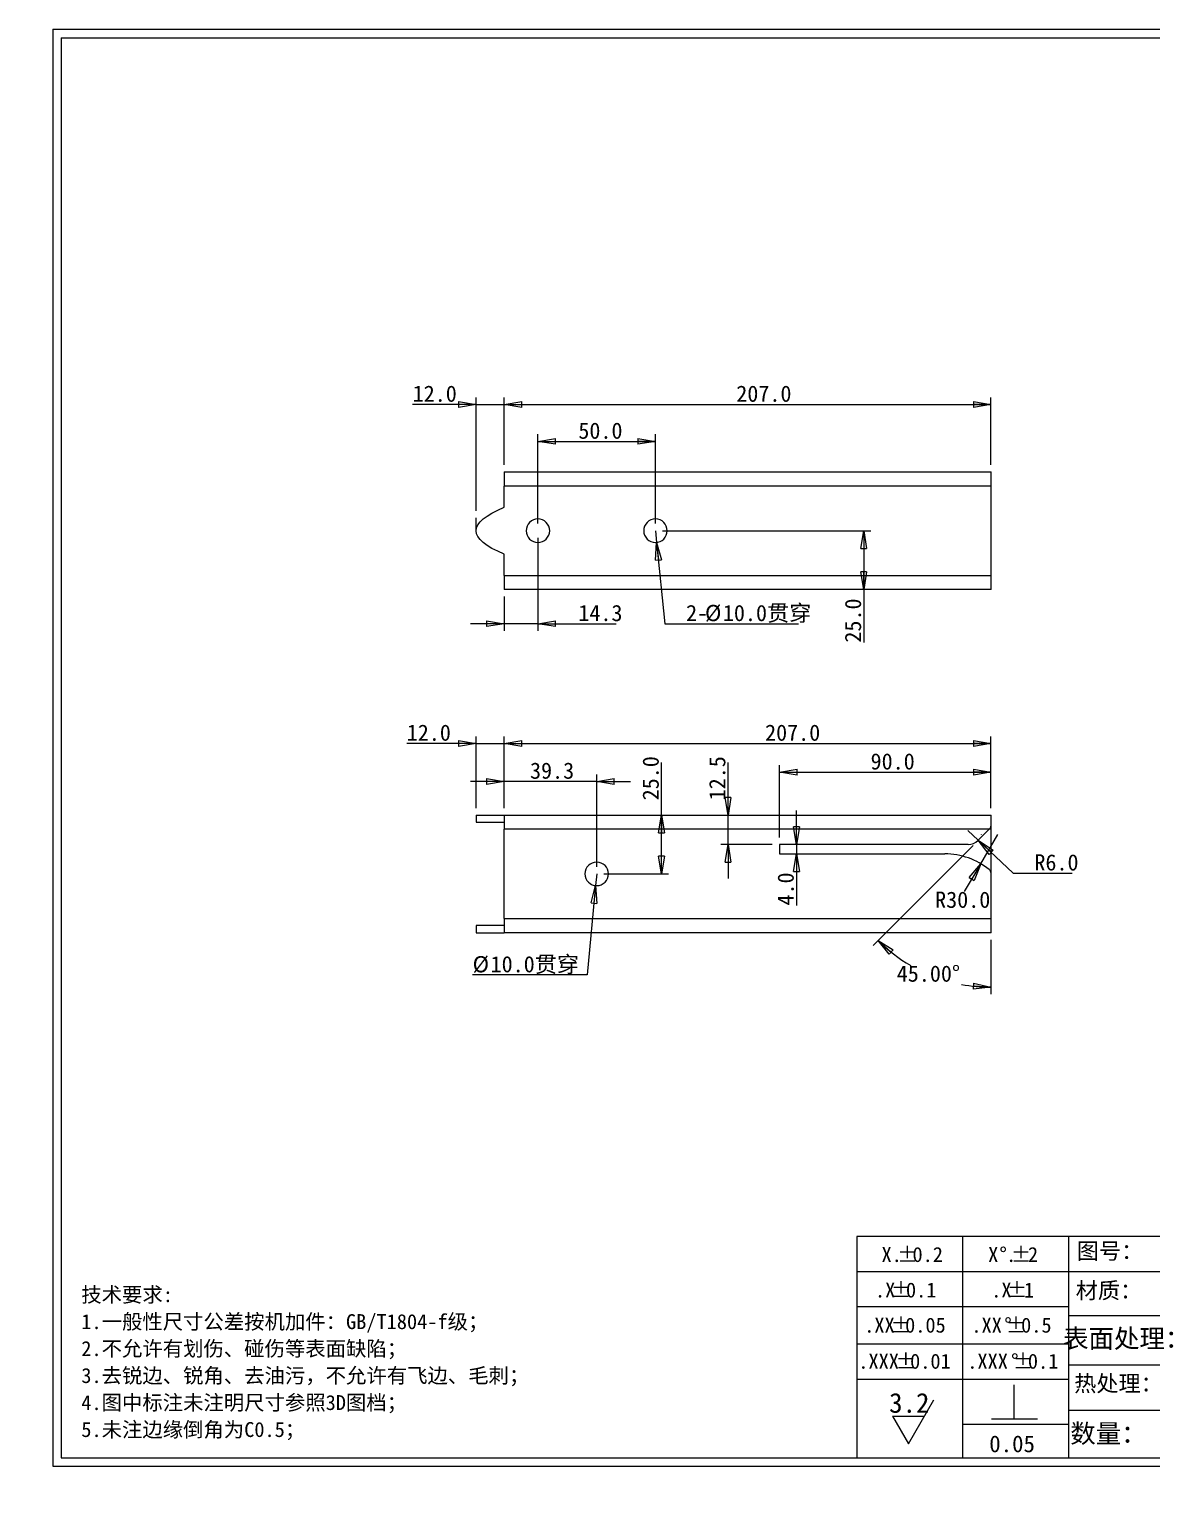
# Model space of a CAD drawing. Header units: millimetres. Extents: x 0 to 294, y 0 to 207.
# Drawn here: x 0 to 159.1, y 0 to 207 of the extents above; entities that cross this region are included whole.
import ezdxf

# ---------------------------------------------------------------- set-up
doc = ezdxf.new("R2010")
doc.units = ezdxf.units.MM
doc.layers.add('图框', color=7, linetype='Continuous')
doc.layers.add('粗实线层', color=7, linetype='Continuous', lineweight=25)
doc.styles.add('SLDTEXTSTYLE0', font='SIMKAI.TTF')
doc.styles.add('SLDTEXTSTYLE1', font='SIMHEI.TTF', dxfattribs={"bigfont": 'bigfont'})
doc.styles.add('SLDTEXTSTYLE2', font='SIMSUN.TTC')
doc.styles.add('SLDTEXTSTYLE3', font='SIMSUN.TTC', dxfattribs={"bigfont": 'bigfont'})
doc.styles.add('SLDTEXTSTYLE4', font='SIMKAI.TTF')
doc.styles.add('SLDTEXTSTYLE5', font='SIMKAI.TTF', dxfattribs={"bigfont": 'bigfont'})
doc.dimstyles.new('SLDDIMSTYLE0', dxfattribs={"dimtxt": 2.3, "dimasz": 2.5, "dimexe": 0, "dimexo": 0.0625, "dimgap": 0.575, "dimtad": 2, "dimdec": 1, "dimlfac": 3, "dimrnd": 1e-09, "dimzin": 4, "dimdsep": 46, "dimtxsty": 'SLDTEXTSTYLE2', "dimblk1": 'CLOSED', "dimblk2": 'CLOSED', "dimsah": 1, "dimcen": 0.09, "dimadec": 0, "dimazin": 1, "dimtfac": 1, "dimtdec": 1, "dimtofl": 0, "dimtmove": 0, "dimatfit": 3, "dimldrblk": 'CLOSED', "dimfxl": 0, "dimfrac": 2, "dimtolj": 1, "dimtzin": 12, "dimarcsym": 0})
doc.dimstyles.new('SLDDIMSTYLE1', dxfattribs={"dimtxt": 2.3, "dimasz": 2.5, "dimexe": 0, "dimexo": 0.0625, "dimgap": 0.575, "dimtad": 2, "dimdec": 1, "dimlfac": 3, "dimrnd": 1e-09, "dimzin": 12, "dimdsep": 46, "dimtxsty": 'SLDTEXTSTYLE2', "dimblk1": 'CLOSED', "dimblk2": 'CLOSED', "dimsah": 1, "dimcen": 0.09, "dimadec": 0, "dimazin": 3, "dimtfac": 1, "dimtdec": 1, "dimtmove": 0, "dimatfit": 0, "dimldrblk": 'CLOSED', "dimfxl": 0, "dimfrac": 2, "dimtolj": 1, "dimtzin": 12, "dimarcsym": 0})
doc.dimstyles.new('SLDDIMSTYLE2', dxfattribs={"dimtxt": 2.3, "dimasz": 2.5, "dimexe": 0, "dimexo": 0.0625, "dimgap": 0.575, "dimtad": 2, "dimdec": 1, "dimlfac": 3, "dimrnd": 1e-09, "dimzin": 4, "dimdsep": 46, "dimtxsty": 'SLDTEXTSTYLE2', "dimblk1": 'CLOSED', "dimblk2": 'CLOSED', "dimsah": 1, "dimcen": 0.09, "dimadec": 0, "dimazin": 1, "dimtfac": 1, "dimtdec": 1, "dimtmove": 0, "dimatfit": 0, "dimldrblk": 'CLOSED', "dimfxl": 0, "dimfrac": 2, "dimtolj": 1, "dimtzin": 12, "dimarcsym": 0})
doc.dimstyles.new('SLDDIMSTYLE3', dxfattribs={"dimtxt": 2.3, "dimasz": 2.5, "dimexe": 0, "dimexo": 0.0625, "dimgap": 0.575, "dimtad": 0, "dimtih": 1, "dimtoh": 1, "dimdec": 1, "dimlfac": 3, "dimrnd": 1e-09, "dimzin": 12, "dimdsep": 46, "dimtxsty": 'SLDTEXTSTYLE2', "dimblk1": 'CLOSED', "dimblk2": 'CLOSED', "dimsah": 1, "dimcen": 0, "dimadec": 0, "dimazin": 3, "dimtfac": 1, "dimtdec": 1, "dimtofl": 0, "dimtmove": 0, "dimatfit": 3, "dimldrblk": 'CLOSED', "dimfxl": 0, "dimfrac": 2, "dimtolj": 1, "dimtzin": 12, "dimarcsym": 0})
doc.dimstyles.new('SLDDIMSTYLE4', dxfattribs={"dimtxt": 2.3, "dimasz": 2.5, "dimexe": 0, "dimexo": 0.0625, "dimgap": 0.575, "dimtad": 0, "dimtih": 1, "dimtoh": 1, "dimdec": 1, "dimlfac": 3, "dimrnd": 1e-09, "dimzin": 4, "dimdsep": 46, "dimtxsty": 'SLDTEXTSTYLE2', "dimblk1": 'NONE', "dimblk2": 'NONE', "dimsah": 1, "dimcen": 0, "dimadec": 0, "dimazin": 1, "dimtfac": 1, "dimtdec": 1, "dimtofl": 0, "dimtmove": 0, "dimatfit": 3, "dimldrblk": 'NONE', "dimfxl": 0, "dimfrac": 2, "dimtolj": 1, "dimtzin": 12, "dimarcsym": 0})
doc.dimstyles.new('SLDDIMSTYLE5', dxfattribs={"dimtxt": 2.3, "dimasz": 2.5, "dimexe": 0, "dimexo": 0.0625, "dimgap": 0.575, "dimtad": 0, "dimtih": 1, "dimtoh": 1, "dimdec": 1, "dimlfac": 3, "dimrnd": 1e-09, "dimzin": 4, "dimdsep": 46, "dimtxsty": 'SLDTEXTSTYLE2', "dimblk1": 'CLOSED', "dimblk2": 'CLOSED', "dimsah": 1, "dimcen": 0, "dimadec": 0, "dimazin": 1, "dimtfac": 1, "dimtdec": 1, "dimtofl": 0, "dimtmove": 0, "dimatfit": 3, "dimldrblk": 'CLOSED', "dimfxl": 0, "dimfrac": 2, "dimtolj": 1, "dimtzin": 12, "dimarcsym": 0})
doc.dimstyles.new('SLDDIMSTYLE6', dxfattribs={"dimtxt": 2.3, "dimasz": 2.5, "dimexe": 0, "dimexo": 0.0625, "dimgap": 0.575, "dimtad": 0, "dimtih": 1, "dimtoh": 1, "dimdec": 4, "dimlfac": 3, "dimzin": 4, "dimdsep": 46, "dimtxsty": 'SLDTEXTSTYLE2', "dimblk1": 'CLOSED', "dimblk2": 'CLOSED', "dimsah": 1, "dimcen": 0.09, "dimazin": 1, "dimtfac": 1, "dimtofl": 0, "dimtmove": 0, "dimatfit": 3, "dimldrblk": 'CLOSED', "dimfxl": 0, "dimfrac": 2, "dimtolj": 1, "dimtzin": 12, "dimarcsym": 0})

# ---------------------------------------------------------------- blocks, each defined once
blk = doc.blocks.new('块8')
at = {"layer": '粗实线层'}
for p, q in [((184.46, 11.66), (184.46, 6.85)), ((181.31, 6.85), (187.82, 6.85))]:
    blk.add_line(p, q, dxfattribs=at)
blk = doc.blocks.new('SW_NOTE_0')
at = {"layer": '图框', "color": 0, "insert": (0, 3.26), "char_height": 2.8, "attachment_point": 1, "style": 'SLDTEXTSTYLE0'}
blk.add_mtext('3.2', dxfattribs=at)
blk = doc.blocks.new('块7')
at = {"layer": '图框', "lineweight": 25}
for p, q in [((135.52, 14.41), (139.1, 20.62)), ((133.27, 18.3), (137.77, 18.3)), ((133.27, 18.3), (135.52, 14.41))]:
    blk.add_line(p, q, dxfattribs=at)
at = {"layer": '图框', "color": 7}
blk.add_blockref('SW_NOTE_0', (132.77, 18.34), dxfattribs=at)
blk = doc.blocks.new('块9')
at = {"color": 7, "linetype": 'Continuous'}
blk.add_blockref('块7', (-132.98, -14.31), dxfattribs=at)
blk = doc.blocks.new('SW_NOTE_0_1')
at = {"layer": '图框', "color": 0, "attachment_point": 1, "style": 'SLDTEXTSTYLE1'}
for s, insert, char_height in [('技术要求:', (0, 2.46), 2.117), ('1.一般性尺寸公差按机加件：GB/T1804-f级；', (0, -1.36), 2.1167), ('2.不允许有划伤、碰伤等表面缺陷；', (0, -5.18), 2.1167), ('3.去锐边、锐角、去油污，不允许有飞边、毛刺；', (0, -9), 2.1167), ('4.图中标注未注明尺寸参照3D图档；', (0, -12.83), 2.1167), ('5.未注边缘倒角为C0.5；', (0, -16.65), 2.1167)]:
    blk.add_mtext(s, dxfattribs=dict(at, insert=insert, char_height=char_height))
blk = doc.blocks.new('SW_NOTE_0_2')
at = {"layer": '图框', "color": 0, "char_height": 2.117, "attachment_point": 2, "style": 'SLDTEXTSTYLE0'}
for s, insert in [('X.', (1.19, 2.46)), ('%%p', (3.42, 2.46)), ('0.2', (6.3, 2.46))]:
    blk.add_mtext(s, dxfattribs=dict(at, insert=insert))
blk = doc.blocks.new('SW_NOTE_0_3')
at = {"layer": '图框', "color": 0, "char_height": 2.117, "attachment_point": 2, "style": 'SLDTEXTSTYLE0'}
for s, insert in [('.X', (1.19, 2.46)), ('%%p', (3.42, 2.46)), ('0.1', (6.3, 2.46))]:
    blk.add_mtext(s, dxfattribs=dict(at, insert=insert))
blk = doc.blocks.new('SW_NOTE_0_4')
at = {"layer": '图框', "color": 0, "char_height": 2.117, "attachment_point": 2, "style": 'SLDTEXTSTYLE0'}
for s, insert in [('.XX', (1.79, 2.46)), ('%%p', (4.83, 2.46)), ('0.05', (8.31, 2.46))]:
    blk.add_mtext(s, dxfattribs=dict(at, insert=insert))
blk = doc.blocks.new('SW_NOTE_0_5')
at = {"layer": '图框', "color": 0, "char_height": 2.117, "attachment_point": 2, "style": 'SLDTEXTSTYLE0'}
for s, insert in [('.XXX', (2.38, 2.46)), ('%%p', (6.24, 2.46)), ('0.01', (9.72, 2.46))]:
    blk.add_mtext(s, dxfattribs=dict(at, insert=insert))
blk = doc.blocks.new('SW_NOTE_0_6')
at = {"layer": '图框', "color": 0, "char_height": 2.117, "attachment_point": 2}
for s, insert, style in [('.XXX', (2.38, 2.46), 'SLDTEXTSTYLE0'), ('%%d', (6.24, 2.46), 'SLDTEXTSTYLE0'), ('%%p', (7.4, 2.46), 'SLDTEXTSTYLE4'), ('0.1', (10.25, 2.46), 'SLDTEXTSTYLE0')]:
    blk.add_mtext(s, dxfattribs=dict(at, insert=insert, style=style))
blk = doc.blocks.new('SW_NOTE_0_7')
at = {"layer": '图框', "color": 0, "char_height": 2.117, "attachment_point": 2, "style": 'SLDTEXTSTYLE0'}
for s, insert in [('.XX', (1.79, 2.46)), ('%%d', (4.83, 2.46)), ('%%p', (5.96, 2.46)), ('0.5', (8.84, 2.46))]:
    blk.add_mtext(s, dxfattribs=dict(at, insert=insert))
blk = doc.blocks.new('SW_NOTE_0_8')
at = {"layer": '图框', "color": 0, "attachment_point": 2, "style": 'SLDTEXTSTYLE0'}
for s, insert, char_height in [('.X', (1.19, 2.46), 2.117), ('%%p', (3.42, 2.46), 2.117), ('1', (5.11, 2.46), 2.12)]:
    blk.add_mtext(s, dxfattribs=dict(at, insert=insert, char_height=char_height))
blk = doc.blocks.new('SW_NOTE_0_9')
at = {"layer": '图框', "color": 0, "attachment_point": 2, "style": 'SLDTEXTSTYLE0'}
for s, insert, char_height in [('X', (0.6, 2.46), 2.12), ('%%d', (2.01, 2.46), 2.117), ('%%p', (4.55, 2.46), 2.117), ('2', (6.24, 2.46), 2.12), ('.', (3.14, 2.46), 2.12)]:
    blk.add_mtext(s, dxfattribs=dict(at, insert=insert, char_height=char_height))
blk = doc.blocks.new('_Closed')
at = {"color": 0, "linetype": 'ByBlock', "lineweight": -2}
for p, q in [((-1, 0.166667), (0, 0)), ((-1, 0.166667), (-1, -0.166667)), ((0, 0), (-1, -0.166667)), ((0, 0), (-1, 0))]:
    blk.add_line(p, q, dxfattribs=at)
blk = doc.blocks.new('_D')
at = {"layer": '图框'}
for p, q in [((67.35, 96.61), (67.35, 106.76)), ((67.35, 105.76), (136.35, 105.76)), ((136.35, 96.61), (136.35, 106.76))]:
    blk.add_line(p, q, dxfattribs=at)
at = {"layer": '图框', "xscale": 2.5, "yscale": 2.5, "rotation": 180.0000000000004}
blk.add_blockref('_Closed', (67.35, 105.76, 534), dxfattribs=at)
at = {"layer": '图框', "xscale": 2.5, "yscale": 2.5}
blk.add_blockref('_Closed', (136.35, 105.76, 534), dxfattribs=at)
at = {"layer": '图框', "insert": (104.32, 108.44), "char_height": 2.3, "attachment_point": 1, "style": 'SLDTEXTSTYLE2'}
blk.add_mtext('207.0', dxfattribs=at)
blk = doc.blocks.new('_D_1')
at = {"layer": '图框'}
for p, q in [((67.35, 100.38), (62.55, 100.38)), ((67.35, 96.61), (67.35, 101.38)), ((80.45, 100.38), (67.35, 100.38)), ((80.45, 88.28), (80.45, 101.38)), ((80.45, 100.38), (85.26, 100.38))]:
    blk.add_line(p, q, dxfattribs=at)
at = {"layer": '图框', "xscale": 2.5, "yscale": 2.5}
blk.add_blockref('_Closed', (67.35, 100.38, 534), dxfattribs=at)
at = {"layer": '图框', "xscale": 2.5, "yscale": 2.5, "rotation": 180.0000000000004}
blk.add_blockref('_Closed', (80.45, 100.38, 534), dxfattribs=at)
at = {"layer": '图框', "insert": (71, 103.06), "char_height": 2.3, "attachment_point": 1, "style": 'SLDTEXTSTYLE2'}
blk.add_mtext('39.3', dxfattribs=at)
blk = doc.blocks.new('_D_2')
at = {"layer": '图框'}
for p, q in [((63.35, 105.76), (53.52, 105.76)), ((63.35, 96.61), (63.35, 106.76)), ((63.35, 105.76), (67.35, 105.76)), ((67.35, 96.61), (67.35, 106.76)), ((67.35, 105.76), (72.16, 105.76))]:
    blk.add_line(p, q, dxfattribs=at)
at = {"layer": '图框', "xscale": 2.5, "yscale": 2.5}
blk.add_blockref('_Closed', (63.35, 105.76, 534), dxfattribs=at)
at = {"layer": '图框', "xscale": 2.5, "yscale": 2.5, "rotation": 180.0000000000004}
blk.add_blockref('_Closed', (67.35, 105.76, 534), dxfattribs=at)
at = {"layer": '图框', "insert": (53.52, 108.44), "char_height": 2.3, "attachment_point": 1, "style": 'SLDTEXTSTYLE2'}
blk.add_mtext('12.0', dxfattribs=at)
blk = doc.blocks.new('_D_3')
at = {"layer": '图框'}
for p, q in [((80.45, 87.28), (80.3, 85.62)), ((80.3, 85.62), (79.11, 72.96)), ((79.11, 72.96), (62.86, 72.96))]:
    blk.add_line(p, q, dxfattribs=at)
blk.add_arc((80.45, 87.28), 1.67, 233.6969, 239.0362, dxfattribs=at)
at = {"layer": '图框', "xscale": 2.5, "yscale": 2.5, "rotation": 84.66060995234838}
blk.add_blockref('_Closed', (80.3, 85.62, 534), dxfattribs=at)
at = {"layer": '图框', "char_height": 2.3, "attachment_point": 1}
for s, insert, style in [('%%c', (62.86, 75.63), 'SLDTEXTSTYLE2'), ('10.0贯穿', (65.41, 75.63), 'SLDTEXTSTYLE3')]:
    blk.add_mtext(s, dxfattribs=dict(at, insert=insert, style=style))
blk = doc.blocks.new('_D_4')
at = {"layer": '图框'}
for p, q in [((89.63, 95.61), (89.63, 103.06)), ((89.63, 87.28), (89.63, 95.61)), ((81.45, 87.28), (90.63, 87.28))]:
    blk.add_line(p, q, dxfattribs=at)
at = {"layer": '图框', "xscale": 2.5, "yscale": 2.5}
for p, rotation in [((89.63, 95.61, 534), 90.0000000000004), ((89.63, 87.28, 534), 270.0000000000004)]:
    blk.add_blockref('_Closed', p, dxfattribs=dict(at, rotation=rotation))
at = {"layer": '图框', "insert": (86.95, 97.7), "char_height": 2.3, "attachment_point": 1, "rotation": 90, "style": 'SLDTEXTSTYLE2'}
blk.add_mtext('25.0', dxfattribs=at)
blk = doc.blocks.new('_D_5')
at = {"layer": '图框'}
for p, q in [((106.35, 92.45), (106.35, 102.7)), ((106.35, 101.7), (136.35, 101.7)), ((136.35, 96.61), (136.35, 102.7))]:
    blk.add_line(p, q, dxfattribs=at)
at = {"layer": '图框', "xscale": 2.5, "yscale": 2.5, "rotation": 180.0000000000004}
blk.add_blockref('_Closed', (106.35, 101.7, 534), dxfattribs=at)
at = {"layer": '图框', "xscale": 2.5, "yscale": 2.5}
blk.add_blockref('_Closed', (136.35, 101.7, 534), dxfattribs=at)
at = {"layer": '图框', "insert": (119.28, 104.37), "char_height": 2.3, "attachment_point": 1, "style": 'SLDTEXTSTYLE2'}
blk.add_mtext('90.0', dxfattribs=at)
blk = doc.blocks.new('_D_6')
at = {"layer": '图框'}
for p, q in [((99.07, 95.61), (99.07, 103.06)), ((99.07, 91.45), (99.07, 95.61)), ((105.35, 91.45), (98.07, 91.45)), ((99.07, 91.45), (99.07, 86.64))]:
    blk.add_line(p, q, dxfattribs=at)
at = {"layer": '图框', "xscale": 2.5, "yscale": 2.5}
for p, rotation in [((99.07, 95.61, 534), 270.0000000000004), ((99.07, 91.45, 534), 90.0000000000004)]:
    blk.add_blockref('_Closed', p, dxfattribs=dict(at, rotation=rotation))
at = {"layer": '图框', "insert": (96.39, 97.7), "char_height": 2.3, "attachment_point": 1, "rotation": 90, "style": 'SLDTEXTSTYLE2'}
blk.add_mtext('12.5', dxfattribs=at)
blk = doc.blocks.new('_D_7')
at = {"layer": '图框'}
for p, q in [((108.77, 91.45), (108.77, 96.25)), ((108.77, 91.45), (108.77, 90.11)), ((108.77, 90.11), (108.77, 82.79))]:
    blk.add_line(p, q, dxfattribs=at)
at = {"layer": '图框', "xscale": 2.5, "yscale": 2.5}
for p, rotation in [((108.77, 91.45, 534), 270.0000000000004), ((108.77, 90.11, 534), 90.0000000000004)]:
    blk.add_blockref('_Closed', p, dxfattribs=dict(at, rotation=rotation))
at = {"layer": '图框', "insert": (106.09, 82.79), "char_height": 2.3, "attachment_point": 1, "rotation": 90, "style": 'SLDTEXTSTYLE2'}
blk.add_mtext('4.0', dxfattribs=at)
blk = doc.blocks.new('_D_8')
at = {"layer": '图框'}
blk.add_line((134.9, 88.72), (137.34, 92.86), dxfattribs=at)
at = {"layer": '图框', "insert": (128.43, 84.77), "char_height": 2.3, "attachment_point": 1, "style": 'SLDTEXTSTYLE2'}
blk.add_mtext('R30.0', dxfattribs=at)
blk = doc.blocks.new('_None')
blk = doc.blocks.new('_D_9')
at = {"layer": '图框'}
for p, q in [((133.09, 93.45), (134.55, 92.07)), ((134.55, 92.07), (139.5, 87.39)), ((139.5, 87.39), (147.85, 87.39))]:
    blk.add_line(p, q, dxfattribs=at)
blk.add_arc((133.09, 93.45), 2, 341.5651, 343.1417, dxfattribs=at)
at = {"layer": '图框', "xscale": 2.5, "yscale": 2.5, "rotation": 136.5766112191265}
blk.add_blockref('_Closed', (134.55, 92.07, 534), dxfattribs=at)
at = {"layer": '图框', "insert": (142.5, 90.06), "char_height": 2.3, "attachment_point": 1, "style": 'SLDTEXTSTYLE2'}
blk.add_mtext('R6.0', dxfattribs=at)
blk = doc.blocks.new('_D_10')
at = {"layer": '图框'}
for p, q in [((133.8, 91.32), (119.63, 77.15)), ((136.35, 77.95), (136.35, 70.23))]:
    blk.add_line(p, q, dxfattribs=at)
for start, end in [(225, 239.8308), (259.3355, 270)]:
    blk.add_arc((136.35, 93.88), 22.65, start, end, dxfattribs=at)
at = {"layer": '图框', "xscale": 2.5, "yscale": 2.5}
for p, rotation in [((120.34, 77.86, 534), 138.1491398667791), ((136.35, 71.23, 534), 356.8508601336837)]:
    blk.add_blockref('_Closed', p, dxfattribs=dict(at, rotation=rotation))
at = {"layer": '图框', "insert": (122.99, 74.3), "char_height": 2.3, "attachment_point": 1, "style": 'SLDTEXTSTYLE2'}
blk.add_mtext('45.00°', dxfattribs=at)
blk = doc.blocks.new('_D_11')
at = {"layer": '图框'}
for p, q in [((63.35, 153.8), (54.36, 153.8)), ((63.35, 138.75), (63.35, 154.8)), ((63.35, 153.8), (67.35, 153.8)), ((67.35, 145.24), (67.35, 154.8)), ((67.35, 153.8), (72.16, 153.8))]:
    blk.add_line(p, q, dxfattribs=at)
at = {"layer": '图框', "xscale": 2.5, "yscale": 2.5}
blk.add_blockref('_Closed', (63.35, 153.8), dxfattribs=at)
at = {"layer": '图框', "xscale": 2.5, "yscale": 2.5, "rotation": 180.0000000000004}
blk.add_blockref('_Closed', (67.35, 153.8), dxfattribs=at)
at = {"layer": '图框', "insert": (54.36, 156.48), "char_height": 2.3, "attachment_point": 1, "style": 'SLDTEXTSTYLE2'}
blk.add_mtext('12.0', dxfattribs=at)
blk = doc.blocks.new('_D_12')
at = {"layer": '图框'}
for p, q in [((67.35, 145.24), (67.35, 154.8)), ((67.35, 153.8), (136.35, 153.8)), ((136.35, 145.24), (136.35, 154.8))]:
    blk.add_line(p, q, dxfattribs=at)
at = {"layer": '图框', "xscale": 2.5, "yscale": 2.5, "rotation": 180.0000000000004}
blk.add_blockref('_Closed', (67.35, 153.8, -457.33), dxfattribs=at)
at = {"layer": '图框', "xscale": 2.5, "yscale": 2.5}
blk.add_blockref('_Closed', (136.35, 153.8, -457.33), dxfattribs=at)
at = {"layer": '图框', "insert": (100.24, 156.48), "char_height": 2.3, "attachment_point": 1, "style": 'SLDTEXTSTYLE2'}
blk.add_mtext('207.0', dxfattribs=at)
blk = doc.blocks.new('_D_13')
at = {"layer": '图框'}
for p, q in [((72.12, 136.91), (72.12, 149.57)), ((88.78, 136.91), (88.78, 149.57)), ((72.12, 148.57), (88.78, 148.57))]:
    blk.add_line(p, q, dxfattribs=at)
at = {"layer": '图框', "xscale": 2.5, "yscale": 2.5, "rotation": 180.0000000000004}
blk.add_blockref('_Closed', (72.12, 148.57, -457.33), dxfattribs=at)
at = {"layer": '图框', "xscale": 2.5, "yscale": 2.5}
blk.add_blockref('_Closed', (88.78, 148.57, -457.33), dxfattribs=at)
at = {"layer": '图框', "insert": (77.85, 151.24), "char_height": 2.3, "attachment_point": 1, "style": 'SLDTEXTSTYLE2'}
blk.add_mtext('50.0', dxfattribs=at)
blk = doc.blocks.new('_D_14')
at = {"layer": '图框'}
for p, q in [((72.12, 134.91), (72.12, 121.73)), ((67.35, 126.57), (67.35, 121.73)), ((67.35, 122.73), (62.55, 122.73)), ((72.12, 122.73), (67.35, 122.73)), ((72.12, 122.73), (83.2, 122.73))]:
    blk.add_line(p, q, dxfattribs=at)
at = {"layer": '图框', "xscale": 2.5, "yscale": 2.5}
for p, rotation in [((67.35, 122.73, -457.33), 9.182375610909332e-07), ((72.12, 122.73, -457.33), 180.0000009182376)]:
    blk.add_blockref('_Closed', p, dxfattribs=dict(at, rotation=rotation))
at = {"layer": '图框', "insert": (77.85, 125.4), "char_height": 2.3, "attachment_point": 1, "rotation": 0, "style": 'SLDTEXTSTYLE2'}
blk.add_mtext('14.3', dxfattribs=at)
blk = doc.blocks.new('_D_15')
at = {"layer": '图框'}
for p, q in [((89.78, 135.91), (119.3, 135.91)), ((118.3, 135.91), (118.3, 127.57)), ((118.3, 127.57), (118.3, 120.05))]:
    blk.add_line(p, q, dxfattribs=at)
at = {"layer": '图框', "xscale": 2.5, "yscale": 2.5}
for p, rotation in [((118.3, 135.91, -457.33), 90.0000000000004), ((118.3, 127.57, -457.33), 270.0000000000004)]:
    blk.add_blockref('_Closed', p, dxfattribs=dict(at, rotation=rotation))
at = {"layer": '图框', "insert": (115.63, 120.05), "char_height": 2.3, "attachment_point": 1, "rotation": 90, "style": 'SLDTEXTSTYLE2'}
blk.add_mtext('25.0', dxfattribs=at)
blk = doc.blocks.new('_D_16')
at = {"layer": '图框'}
for p, q in [((88.78, 135.91), (88.95, 134.25)), ((88.95, 134.25), (90.12, 122.73)), ((90.12, 122.73), (109.05, 122.73))]:
    blk.add_line(p, q, dxfattribs=at)
blk.add_arc((88.78, 135.91), 1.67, 300.9638, 306.7633, dxfattribs=at)
at = {"layer": '图框', "xscale": 2.5, "yscale": 2.5, "rotation": 95.79958004244727}
blk.add_blockref('_Closed', (88.95, 134.25, -457.33), dxfattribs=at)
at = {"layer": '图框', "char_height": 2.3, "attachment_point": 1}
for s, insert, style in [('2-', (93.12, 125.4), 'SLDTEXTSTYLE2'), ('%%c', (95.8, 125.4), 'SLDTEXTSTYLE2'), ('10.0贯穿', (98.34, 125.4), 'SLDTEXTSTYLE3')]:
    blk.add_mtext(s, dxfattribs=dict(at, insert=insert, style=style))

msp = doc.modelspace()

# ---------------------------------------------------------------- linework, layer by layer
at = {"color": 7, "linetype": 'Continuous', "lineweight": 18}
for p, q in [((67.354436, 144.239089), (136.354436, 144.239089)), ((67.354436, 144.239089), (67.354436, 142.239089)), ((136.354436, 142.239089), (136.354436, 144.239089)), ((67.354436, 139.239089), (67.354436, 142.239089)), ((136.354436, 142.239089), (67.354436, 142.239089)), ((136.354436, 129.572422), (136.354436, 142.239089)), ((67.354436, 129.572422), (67.354436, 132.572422)), ((67.354436, 129.572422), (136.354436, 129.572422)), ((67.354436, 129.572422), (67.354436, 127.572422)), ((136.354436, 127.572422), (136.354436, 129.572422)), ((136.354436, 127.572422), (67.354436, 127.572422)), ((63.354436, 95.611751), (63.354436, 94.611751)), ((67.354436, 95.611751), (67.354436, 93.611751)), ((67.354436, 95.611751), (136.354436, 95.611751)), ((136.354436, 94.15456), (136.354436, 95.611751)), ((136.08777, 93.611751), (67.354436, 93.611751)), ((67.354436, 80.945084), (67.354436, 93.611751)), ((136.08777, 93.611751), (134.50689, 92.03087)), ((136.08777, 93.611751), (136.159174, 93.683155)), ((136.354436, 93.611751), (136.354436, 94.165739)), ((136.354436, 87.366987), (136.354436, 93.611751)), ((133.092676, 91.445084), (106.354436, 91.445084)), ((106.354436, 91.445084), (106.354436, 90.111751)), ((106.354436, 90.111751), (129.816428, 90.111751)), ((136.354436, 80.945084), (136.354436, 87.366987)), ((67.354436, 80.945084), (136.354436, 80.945084)), ((67.354436, 80.945084), (67.354436, 78.945084)), ((136.354436, 78.945084), (136.354436, 80.945084)), ((63.354436, 79.945084), (63.354436, 78.945084)), ((136.354436, 78.945084), (67.354436, 78.945084))]:
    msp.add_line(p, q, dxfattribs=at)
at = {"color": 8, "linetype": 'Continuous', "lineweight": 18}
msp.add_line((136.354436, 93.611751), (136.08777, 93.611751), dxfattribs=at)
at = {"color": 7, "linetype": 'Continuous', "lineweight": 18}
for centre, radius, start, end in [((72.118079, 135.905668), 1.666667, 90, 180), ((72.118079, 135.905668), 1.666667, 270, 90), ((88.784745, 135.905668), 1.666667, 90, 180), ((88.784745, 135.905668), 1.666667, 270, 90), ((72.118079, 135.905668), 1.666667, 180, 270), ((88.784745, 135.905668), 1.666667, 180, 270), ((133.092676, 93.445084), 2, 270, 314.99999999), ((129.816428, 80.111751), 10, 51.01828523, 90), ((80.451412, 87.278417), 1.666667, 90, 180), ((80.451412, 87.278417), 1.666667, 180, 270), ((80.451412, 87.278417), 1.666667, 0, 90), ((80.451412, 87.278417), 1.666667, 270, 0), ((135.68777, 87.366987), 0.666667, 0, 51.01828523)]:
    msp.add_arc(centre, radius, start, end, dxfattribs=at)
for points in [[(67.354436, 132.572422), (62.021103, 134.794644), (62.021103, 137.016867), (67.354436, 139.239089)], [(63.354436, 95.611751), (63.354436, 95.611751), (64.68777, 95.611751), (67.354436, 95.611751)], [(63.354436, 94.611751), (63.354436, 94.611751), (64.68777, 94.611751), (67.354436, 94.611751)], [(63.354436, 78.945084), (63.354436, 78.945084), (64.68777, 78.945084), (67.354436, 78.945084)]]:
    msp.add_open_spline(points, degree=3, dxfattribs=at)
for points, knots in [([(136.159174, 93.683155), (136.190662, 93.714643), (136.218473, 93.748702), (136.267044, 93.821683), (136.287971, 93.861106), (136.321155, 93.942007), (136.333564, 93.98349), (136.350255, 94.068367), (136.354436, 94.111689), (136.354436, 94.15456)], [0, 0, 0, 0, 0.25, 0.25, 0.5, 0.5, 0.75, 0.75, 1, 1, 1, 1]), ([(67.354436, 79.945084), (67.26971, 79.945084), (67.102607, 79.945084), (66.857056, 79.945084), (66.619745, 79.945084), (66.390777, 79.945084), (66.170123, 79.945084), (65.957792, 79.945084), (65.75378, 79.945084), (65.558087, 79.945084), (65.370713, 79.945084), (65.191658, 79.945084), (65.02092, 79.945084), (64.858498, 79.945084), (64.704393, 79.945084), (64.558603, 79.945084), (64.421127, 79.945084), (64.291965, 79.945084), (64.171116, 79.945084), (64.058579, 79.945084), (63.954355, 79.945084), (63.858442, 79.945084), (63.770843, 79.945084), (63.691559, 79.945084), (63.620593, 79.945084), (63.557948, 79.945084), (63.503631, 79.945084), (63.457646, 79.945084), (63.420015, 79.945084), (63.390691, 79.945084), (63.369893, 79.945084), (63.356855, 79.945084), (63.355241, 79.945084), (63.354436, 79.945084)], [0, 0, 0, 0, 0.0505868022, 0.0997708564, 0.147559798, 0.1939619511, 0.2389864086, 0.2826431247, 0.3249430191, 0.3658980965, 0.4055215844, 0.4438280895, 0.4808337779, 0.516556582, 0.5510164369, 0.5842355517, 0.6162387184, 0.6470536642, 0.6767114491, 0.7052469119, 0.7326991646, 0.7591121317, 0.7845351253, 0.8090234384, 0.8326389306, 0.8554505631, 0.8775348288, 0.8989760069, 0.9198661614, 0.940304804, 0.9603981554, 0.9802579779, 1, 1, 1, 1])]:
    msp.add_open_spline(points, degree=3, knots=knots, dxfattribs=at)
at = {"layer": '图框', "lineweight": 25}
for p, q in [((3.343049, 206.977055), (293.568661, 206.977055)), ((3.343049, 206.977055), (3.343049, 3.328908)), ((4.543049, 205.777055), (292.368661, 205.777055)), ((4.543049, 205.777055), (4.543049, 4.528908)), ((4.543049, 4.528908), (292.368661, 4.528908)), ((3.343049, 3.328908), (293.568661, 3.328908))]:
    msp.add_line(p, q, dxfattribs=at)
at = {"layer": '图框'}
for p, q in [((63.354436, 135.905755), (63.354436, 137.750715)), ((134.899298, 88.723628), (132.56351, 84.766115))]:
    msp.add_line(p, q, dxfattribs=at)
at = {"layer": '粗实线层'}
for p, q in [((292.368661, 35.900545), (117.31811, 35.900545)), ((117.31811, 35.900545), (117.31811, 4.528908)), ((132.31811, 35.900545), (132.31811, 4.528908)), ((147.31811, 35.900545), (147.31811, 4.528908)), ((193.345559, 30.900545), (117.31811, 30.900545)), ((117.31811, 25.954967), (147.31811, 25.954967)), ((147.31811, 24.703594), (193.345559, 24.703594)), ((147.31811, 20.616127), (117.317995, 20.615437)), ((147.31811, 17.714726), (193.345559, 17.714726)), ((147.31811, 15.616127), (117.31811, 15.615437)), ((147.31811, 11.260557), (193.345559, 11.260557)), ((132.31811, 9.30189), (147.31811, 9.30189))]:
    msp.add_line(p, q, dxfattribs=at)

# ---------------------------------------------------------------- block references
at = {"color": 7, "linetype": 'Continuous'}
for name, p in [('块8', (-44.877282, 3.207802)), ('块9', (122.11668, 6.421975))]:
    msp.add_blockref(name, p, dxfattribs=at)
at = {"layer": '图框', "xscale": 2.5, "yscale": 2.5, "rotation": 59.45020166949068}
msp.add_blockref('_Closed', (134.899298, 88.723628, 534), dxfattribs=at)
at = {"layer": '图框'}
for name, p in [('SW_NOTE_0_2', (121.082335, 31.939038)), ('SW_NOTE_0_9', (136.067493, 31.939038)), ('SW_NOTE_0_1', (7.387506, 26.248192)), ('SW_NOTE_0_3', (120.155001, 26.908284)), ('SW_NOTE_0_8', (136.631937, 26.908284)), ('SW_NOTE_0_4', (118.74389, 21.927707)), ('SW_NOTE_0_7', (133.938988, 21.927707)), ('SW_NOTE_0_5', (118.038334, 16.816239)), ('SW_NOTE_0_6', (133.488223, 16.816239))]:
    msp.add_blockref(name, p, dxfattribs=at)

# ---------------------------------------------------------------- texts
for s, insert, char_height, attachment_point, style in [('图号：', (153.22612, 34.990973), 2.3, 2, 'SLDTEXTSTYLE3'), ('材质：', (148.364141, 29.400917), 2.3, 1, 'SLDTEXTSTYLE3'), ('表面处理：', (155.591194, 22.765029), 2.6458333, 2, 'SLDTEXTSTYLE5'), ('热处理：', (148.149788, 16.219853), 2.3, 1, 'SLDTEXTSTYLE3'), ('数量：', (153.001745, 9.301294), 2.6458333, 2, 'SLDTEXTSTYLE5'), ('0.05', (139.34213, 7.704168), 2.38125, 2, 'SLDTEXTSTYLE0')]:
    msp.add_mtext(s, dxfattribs=dict(at, insert=insert, char_height=char_height, attachment_point=attachment_point, style=style))

# ---------------------------------------------------------------- dimensions: what is measured, and where the dimension line sits
for base, p1, p2, dimstyle, picture, middle in [((67.354436, 153.801776), (63.354436, 137.750715), (67.354436, 144.239089), 'SLDDIMSTYLE2', '_D_11', (57.04125, 153.801776)), ((136.354436, 153.801776), (67.354436, 144.239089), (136.354436, 144.239089), 'SLDDIMSTYLE0', '_D_12', (103.582327, 153.801776)), ((88.784745, 148.568244), (72.118079, 135.905668), (88.784745, 135.905668), 'SLDDIMSTYLE2', '_D_13', (80.522077, 148.568244)), ((67.354436, 105.761947), (63.354436, 95.611751), (67.354436, 95.611751), 'SLDDIMSTYLE2', '_D_2', (56.196848, 105.761947)), ((136.354436, 105.761947), (67.354436, 95.611751), (136.354436, 95.611751), 'SLDDIMSTYLE0', '_D', (107.669482, 105.761947)), ((136.354436, 101.697816), (106.354436, 91.445084), (136.354436, 95.611751), 'SLDDIMSTYLE0', '_D_5', (121.960505, 101.697816)), ((67.354436, 100.378706), (80.451412, 87.278417), (67.354436, 95.611751), 'SLDDIMSTYLE1', '_D_1', (73.673946, 100.378706))]:
    dim = msp.add_linear_dim(base=base, p1=p1, p2=p2, dimstyle=dimstyle, dxfattribs=at)
    dim.commit()
    dim.dimension.update_dxf_attribs({"geometry": picture, "text_midpoint": middle, "dimtype": 160})
for base, p1, p2, angle, dimstyle, picture, middle in [((67.354437, 122.727681), (72.118079, 135.905668), (67.354436, 127.572422), 0.00000092, 'SLDDIMSTYLE1', '_D_14', (80.522077, 122.727681)), ((118.301793, 127.572422), (88.784745, 135.905668), (136.354436, 127.572422), 90, 'SLDDIMSTYLE0', '_D_15', (118.301793, 122.727681)), ((89.627652, 95.611751), (80.451412, 87.278417), (67.354436, 95.611751), 90, 'SLDDIMSTYLE0', '_D_4', (89.627652, 100.378706)), ((99.070263, 95.611751), (106.354436, 91.445084), (67.354436, 95.611751), 90, 'SLDDIMSTYLE1', '_D_6', (99.070263, 100.378706)), ((108.765427, 90.111751), (106.354436, 91.445084), (106.354436, 90.111751), 90, 'SLDDIMSTYLE2', '_D_7', (108.765427, 84.80168))]:
    dim = msp.add_linear_dim(base=base, p1=p1, p2=p2, angle=angle, dimstyle=dimstyle, dxfattribs=at)
    dim.commit()
    dim.dimension.update_dxf_attribs({"geometry": picture, "text_midpoint": middle, "dimtype": 160})
for center, mpoint, text, picture, middle in [((88.784745, 135.905668), (88.95316, 134.247532), '2-%%c10.0贯穿', '_D_16', (101.087128, 124.377681)), ((80.451412, 87.278417), (80.29632, 85.618982), '%%c10.0贯穿', '_D_3', (69.487502, 74.607174))]:
    dim = msp.add_radius_dim(center=center, mpoint=mpoint, text=text, dimstyle='SLDDIMSTYLE3', override={"dimpost": '<>'}, dxfattribs=at)
    dim.commit()
    dim.dimension.update_dxf_attribs({"geometry": picture, "text_midpoint": middle, "dimtype": 164})
dim = msp.add_angular_dim_2l(base=(122.538893, 75.928587), line1=((136.354436, 78.945084), (136.354436, 87.366987)), line2=((136.159174, 93.683155), (134.50689, 92.03087)), dimstyle='SLDDIMSTYLE6', dxfattribs=at)
dim.commit()
dim.dimension.update_dxf_attribs({"geometry": '_D_10', "text_midpoint": (127.673008, 72.957174), "dimtype": 162})
for center, mpoint, dimstyle, picture, middle in [((133.092676, 93.445084), (134.545264, 92.070316), 'SLDDIMSTYLE5', '_D_9', (145.172577, 88.723628)), ((129.816428, 80.111751), (0, 0), 'SLDDIMSTYLE4', '_D_8', (131.773521, 83.427642))]:
    dim = msp.add_radius_dim(center=center, mpoint=mpoint, dimstyle=dimstyle, dxfattribs=at)
    dim.commit()
    dim.dimension.update_dxf_attribs({"geometry": picture, "text_midpoint": middle, "dimtype": 164})

doc.saveas('drawing.dxf')
